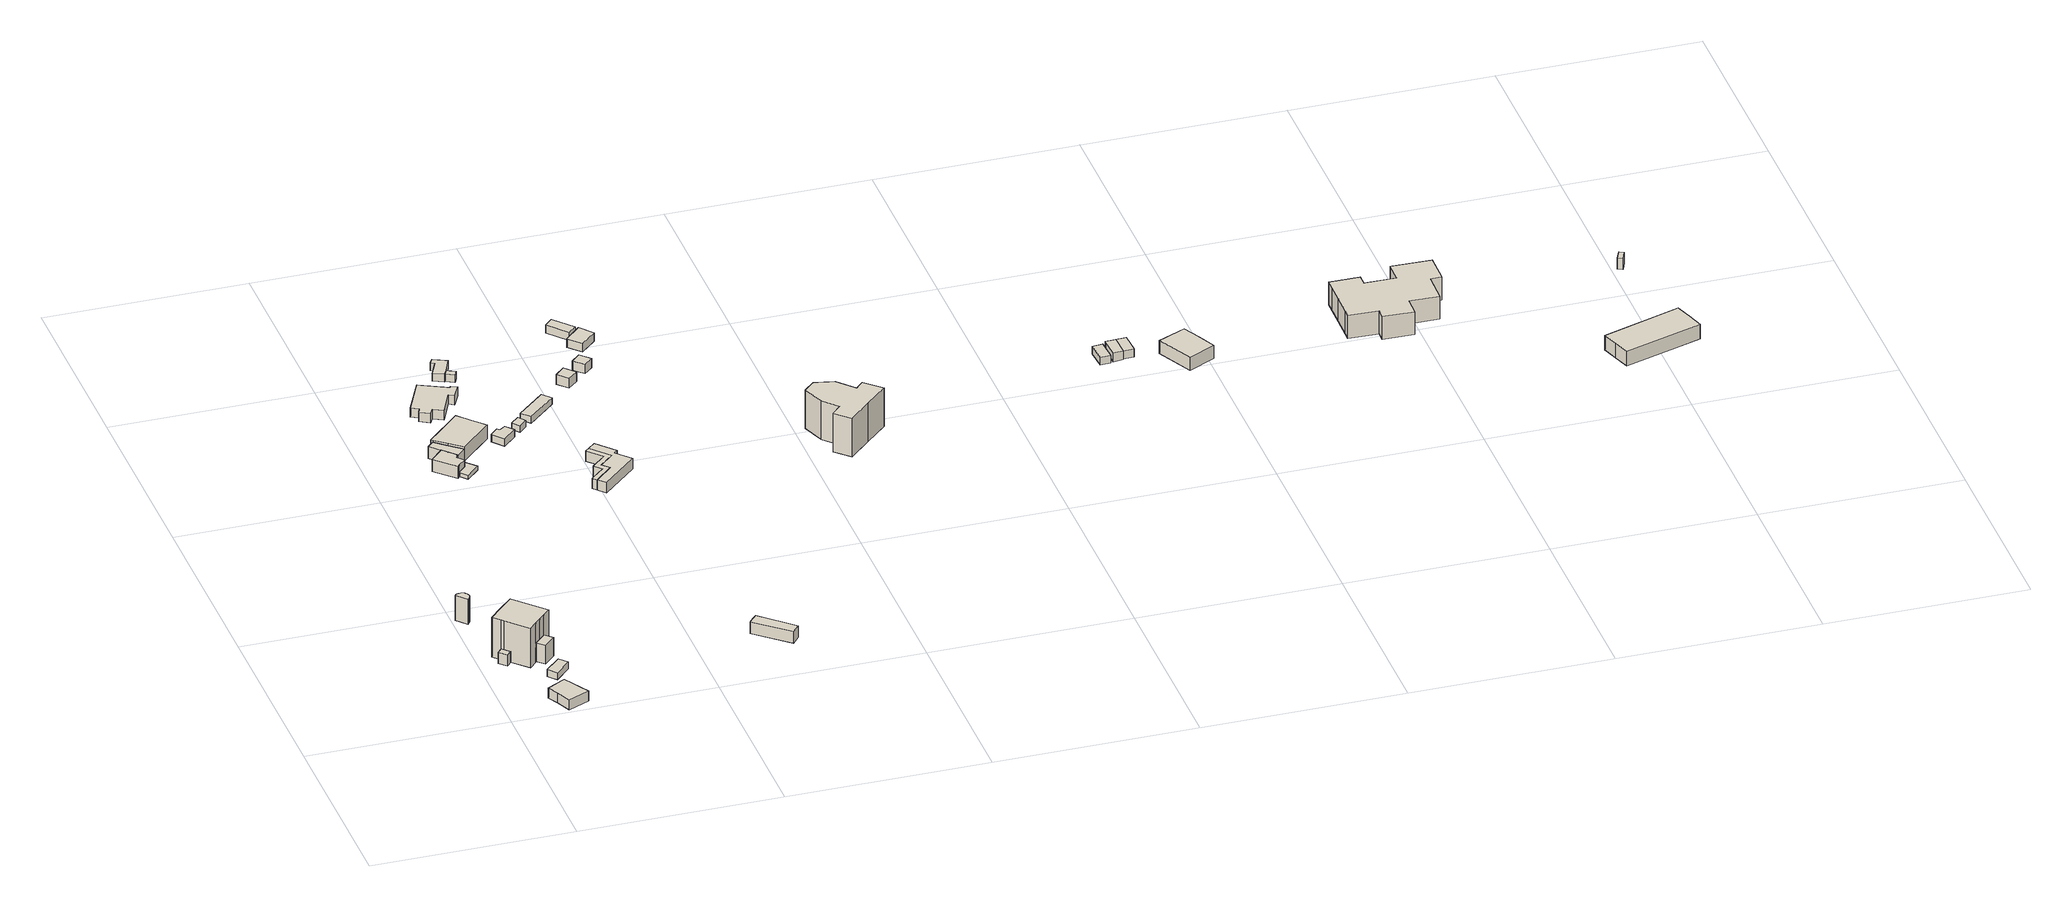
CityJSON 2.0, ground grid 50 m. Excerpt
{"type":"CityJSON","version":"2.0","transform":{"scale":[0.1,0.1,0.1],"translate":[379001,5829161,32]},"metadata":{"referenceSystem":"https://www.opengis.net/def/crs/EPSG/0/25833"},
"CityObjects":{
"building1":{"type":"Building","attributes":{"Gemeindeschluessel":"11000012","BezugspunktDach":"2200","function":"51009_1610","measuredHeight":3,"storeysAboveGround":0},"address":[{"country":"Germany","locality":"Berlin"}],"geometry":[{"type":"Solid","lod":"1","boundaries":[[[[0,1,2,3]],[[4,5,6,7]],[[4,7,3,2]],[[5,4,2,1]],[[6,5,1,0]],[[7,6,0,3]]]]}]},
"building2":{"type":"Building","attributes":{"Gemeindeschluessel":"11000012","BezugspunktDach":"2200","function":"51009_1610","measuredHeight":6.75,"storeysAboveGround":0},"address":[{"country":"Germany","locality":"Berlin"}],"geometry":[{"type":"Solid","lod":"1","boundaries":[[[[8,9,10,11,12,13,14,15,16,17,18,19,20,21,22,23,24,25]],[[26,27,28,29,30,31,32,33,34,35,36,37,38,39,40,41,42,43]],[[26,43,25,24]],[[27,26,24,23]],[[28,27,23,22]],[[29,28,22,21]],[[30,29,21,20]],[[31,30,20,19]],[[32,31,19,18]],[[33,32,18,17]],[[34,33,17,16]],[[35,34,16,15]],[[36,35,15,14]],[[37,36,14,13]],[[38,37,13,12]],[[39,38,12,11]],[[40,39,11,10]],[[41,40,10,9]],[[42,41,9,8]],[[43,42,8,25]]]]}]},
"building3":{"type":"Building","attributes":{"Gemeindeschluessel":"11000012","BezugspunktDach":"2200","function":"31001_2463","measuredHeight":2.77,"storeysAboveGround":1},"address":[{"country":"Germany","locality":"Berlin","thoroughfareNumber":"125 (1)","thoroughfareName":"Sandhauser Straße"}],"geometry":[{"type":"Solid","lod":"1","boundaries":[[[[44,45,46,47,48]],[[49,50,51,52,53]],[[49,53,48,47]],[[50,49,47,46]],[[51,50,46,45]],[[52,51,45,44]],[[53,52,44,48]]]]}]},
"building4":{"type":"Building","attributes":{"Gemeindeschluessel":"11000012","function":"31001_1010"},"address":[{"country":"Germany","locality":"Berlin","thoroughfareNumber":"127","thoroughfareName":"Sandhauser Straße"}],"children":["building4-1","building4-2"]},
"building4-1":{"type":"BuildingPart","attributes":{"BezugspunktDach":"2200","measuredHeight":11.83,"storeysAboveGround":2},"parents":["building4"],"geometry":[{"type":"MultiSurface","lod":"1","boundaries":[[[54,55,56,57,58,59,60,61,62,63]],[[64,65,66,67,68,69,70,71,72,73]],[[64,73,63,62]],[[65,64,62,61]],[[66,65,61,60]],[[67,66,60,59]],[[74,75,59,58]],[[68,67,76,77]],[[78,74,77,79,80,69,68,58,57]],[[70,69,57,56]],[[71,70,56,55]],[[72,71,55,54]],[[73,72,54,63]],[[77,76,75,74]],[[80,79,77,74,78]]]}]},
"building4-2":{"type":"BuildingPart","attributes":{"BezugspunktDach":"2200","measuredHeight":5.02,"storeysAboveGround":2},"parents":["building4"],"geometry":[{"type":"MultiSurface","lod":"1","boundaries":[[[81,82,75,78]],[[76,83,84,79]],[[83,76,75,82]],[[84,83,82,81]],[[79,84,81,78]],[[77,74,75,76]],[[79,78,74,77]]]}]},
"building5":{"type":"Building","attributes":{"Gemeindeschluessel":"11000012","BezugspunktDach":"2200","function":"31001_2463","measuredHeight":1.96,"storeysAboveGround":1},"address":[{"country":"Germany","locality":"Berlin","thoroughfareNumber":"127 (2)","thoroughfareName":"Sandhauser Straße"}],"geometry":[{"type":"Solid","lod":"1","boundaries":[[[[85,86,87,88]],[[89,90,91,92]],[[89,92,88,87]],[[90,89,87,86]],[[91,90,86,85]],[[92,91,85,88]]]]}]},
"building6":{"type":"Building","attributes":{"Gemeindeschluessel":"11000012","BezugspunktDach":"2200","function":"31001_2000","measuredHeight":1.13,"storeysAboveGround":1},"address":[{"country":"Germany","locality":"Berlin","thoroughfareNumber":"132 (5)","thoroughfareName":"Sandhauser Straße"}],"geometry":[{"type":"Solid","lod":"1","boundaries":[[[[93,94,95,96,97,98]],[[99,100,101,102,103,104]],[[99,104,98,97]],[[100,99,97,96]],[[101,100,96,95]],[[102,101,95,94]],[[103,102,94,93]],[[104,103,93,98]]]]}]},
"building7":{"type":"Building","attributes":{"Gemeindeschluessel":"11000012","function":"31001_2081"},"address":[{"country":"Germany","locality":"Berlin","thoroughfareNumber":"132 (3)","thoroughfareName":"Sandhauser Straße"}],"children":["building7-1","building7-2","building7-3"]},
"building7-1":{"type":"BuildingPart","attributes":{"BezugspunktDach":"2200","measuredHeight":4.13,"storeysAboveGround":1},"parents":["building7"],"geometry":[{"type":"MultiSurface","lod":"1","boundaries":[[[105,106,107,108,109,110,111]],[[112,113,114,115,116,117,118]],[[112,118,111,110]],[[113,112,110,109]],[[114,113,109,108]],[[115,114,108,107]],[[119,120,115,107,106]],[[121,119,116,106,105]],[[118,117,105,111]],[[116,115,120,119]],[[117,116,119,121]]]}]},
"building7-2":{"type":"BuildingPart","attributes":{"BezugspunktDach":"2200","measuredHeight":3.19,"storeysAboveGround":1},"parents":["building7"],"geometry":[{"type":"MultiSurface","lod":"1","boundaries":[[[122,123,120,121,124]],[[117,115,125,126,127]],[[117,127,124,121]],[[125,115,120,123]],[[127,126,122,124]],[[115,116,119,120]],[[117,121,119,128,116]],[[129,126,125,123,122]]]}]},
"building7-3":{"type":"BuildingPart","attributes":{"BezugspunktDach":"2200","measuredHeight":3.95,"storeysAboveGround":1},"parents":["building7"],"geometry":[{"type":"MultiSurface","lod":"1","boundaries":[[[130,131,132,133,134,135,136,137]],[[126,125,138,139,140,141,142,143]],[[126,143,137,136]],[[123,122,126,136,135]],[[138,125,135,134]],[[139,138,134,133]],[[140,139,133,132]],[[141,140,132,131]],[[142,141,131,130]],[[143,142,130,137]],[[125,126,122,123]]]}]},
"building8":{"type":"Building","attributes":{"Gemeindeschluessel":"11000012","BezugspunktDach":"2200","function":"31001_2000","measuredHeight":2.53,"storeysAboveGround":1},"address":[{"country":"Germany","locality":"Berlin","thoroughfareNumber":"132 (2)","thoroughfareName":"Sandhauser Straße"}],"geometry":[{"type":"Solid","lod":"1","boundaries":[[[[144,145,146,147,148,149,150,151,152,153,154,155]],[[156,157,158,159,160,161,162,163,164,165,166,167]],[[156,167,155,154]],[[157,156,154,153]],[[158,157,153,152]],[[159,158,152,151]],[[160,159,151,150]],[[161,160,150,149]],[[162,161,149,148]],[[163,162,148,147]],[[164,163,147,146]],[[165,164,146,145]],[[166,165,145,144]],[[167,166,144,155]]]]}]},
"building9":{"type":"Building","attributes":{"Gemeindeschluessel":"11000012","BezugspunktDach":"2200","function":"31001_2000","measuredHeight":2.03,"storeysAboveGround":1},"address":[{"country":"Germany","locality":"Berlin","thoroughfareNumber":"132 (6)","thoroughfareName":"Sandhauser Straße"}],"geometry":[{"type":"Solid","lod":"1","boundaries":[[[[168,169,170,171,172,173]],[[174,175,176,177,178,179]],[[174,179,173,172]],[[175,174,172,171]],[[176,175,171,170]],[[177,176,170,169]],[[178,177,169,168]],[[179,178,168,173]]]]}]},
"building10":{"type":"Building","attributes":{"Gemeindeschluessel":"11000012","BezugspunktDach":"2200","function":"31001_2055","measuredHeight":3.31,"storeysAboveGround":1},"address":[{"country":"Germany","locality":"Berlin","thoroughfareNumber":"124","thoroughfareName":"Sandhauser Straße"}],"geometry":[{"type":"Solid","lod":"1","boundaries":[[[[180,181,182,183,184]],[[185,186,187,188,189]],[[185,189,184,183]],[[186,185,183,182]],[[187,186,182,181]],[[188,187,181,180]],[[189,188,180,184]]]]}]},
"building11":{"type":"Building","attributes":{"Gemeindeschluessel":"11000012","BezugspunktDach":"2200","function":"31001_2000","measuredHeight":2.16,"storeysAboveGround":1},"address":[{"country":"Germany","locality":"Berlin","thoroughfareNumber":"132 (13)","thoroughfareName":"Sandhauser Straße"}],"geometry":[{"type":"Solid","lod":"1","boundaries":[[[[190,191,192,193,194,195,196]],[[197,198,199,200,201,202,203]],[[197,203,196,195]],[[198,197,195,194]],[[199,198,194,193]],[[200,199,193,192]],[[201,200,192,191]],[[202,201,191,190]],[[203,202,190,196]]]]}]},
"building12":{"type":"Building","attributes":{"Gemeindeschluessel":"11000012","BezugspunktDach":"2200","function":"51009_1610","measuredHeight":1.99,"storeysAboveGround":0},"address":[{"country":"Germany","locality":"Berlin"}],"geometry":[{"type":"Solid","lod":"1","boundaries":[[[[204,205,191,190]],[[206,207,208,209]],[[206,209,190,191]],[[207,206,191,205]],[[208,207,205,204]],[[209,208,204,190]]]]}]},
"building13":{"type":"Building","attributes":{"Gemeindeschluessel":"11000012","BezugspunktDach":"2200","function":"31001_2000","measuredHeight":1.88,"storeysAboveGround":1},"address":[{"country":"Germany","locality":"Berlin","thoroughfareNumber":"132 (7)","thoroughfareName":"Sandhauser Straße"}],"geometry":[{"type":"Solid","lod":"1","boundaries":[[[[210,211,212,213]],[[214,215,216,217]],[[214,217,213,212]],[[215,214,212,211]],[[216,215,211,210]],[[217,216,210,213]]]]}]},
"building14":{"type":"Building","attributes":{"Gemeindeschluessel":"11000012","BezugspunktDach":"2200","function":"51009_1610","measuredHeight":2.82,"storeysAboveGround":0},"address":[{"country":"Germany","locality":"Berlin"}],"geometry":[{"type":"Solid","lod":"1","boundaries":[[[[218,219,220,221,222,223,224,225,226,227]],[[228,229,230,231,232,233,234,235,236,237]],[[228,237,227,226]],[[229,228,226,225]],[[230,229,225,224]],[[231,230,224,223]],[[232,231,223,222]],[[233,232,222,221]],[[234,233,221,220]],[[235,234,220,219]],[[236,235,219,218]],[[237,236,218,227]]]]}]},
"building15":{"type":"Building","attributes":{"Gemeindeschluessel":"11000012","BezugspunktDach":"2200","function":"31001_2054","measuredHeight":2.82,"storeysAboveGround":1},"address":[{"country":"Germany","locality":"Berlin","thoroughfareNumber":"221","thoroughfareName":"Elchdamm"}],"geometry":[{"type":"Solid","lod":"1","boundaries":[[[[238,239,240,241,242,222,221,220,219,218]],[[235,234,233,232,243,244,245,246,247,236]],[[235,236,218,219]],[[234,235,219,220]],[[233,234,220,221]],[[232,233,221,222]],[[243,232,222,242]],[[244,243,242,241]],[[245,244,241,240]],[[246,245,240,239]],[[247,246,239,238]],[[236,247,238,218]]]]}]},
"building16":{"type":"Building","attributes":{"Gemeindeschluessel":"11000012","BezugspunktDach":"2200","function":"31001_2000","measuredHeight":1.8,"storeysAboveGround":1},"address":[{"country":"Germany","locality":"Berlin","thoroughfareNumber":"132 (8)","thoroughfareName":"Sandhauser Straße"}],"geometry":[{"type":"Solid","lod":"1","boundaries":[[[[248,249,250,251]],[[252,253,254,255]],[[252,255,251,250]],[[253,252,250,249]],[[254,253,249,248]],[[255,254,248,251]]]]}]},
"building17":{"type":"Building","attributes":{"Gemeindeschluessel":"11000012","BezugspunktDach":"2200","function":"31001_2000","measuredHeight":2.57,"storeysAboveGround":1},"address":[{"country":"Germany","locality":"Berlin","thoroughfareNumber":"132 (9)","thoroughfareName":"Sandhauser Straße"}],"geometry":[{"type":"Solid","lod":"1","boundaries":[[[[256,257,258,259]],[[260,261,262,263]],[[260,263,259,258]],[[261,260,258,257]],[[262,261,257,256]],[[263,262,256,259]]]]}]},
"building18":{"type":"Building","attributes":{"Gemeindeschluessel":"11000012","BezugspunktDach":"2200","function":"31001_2000","measuredHeight":2.54,"storeysAboveGround":1},"address":[{"country":"Germany","locality":"Berlin","thoroughfareNumber":"132 (10)","thoroughfareName":"Sandhauser Straße"}],"geometry":[{"type":"Solid","lod":"1","boundaries":[[[[264,265,266,267]],[[268,269,270,271]],[[268,271,267,266]],[[269,268,266,265]],[[270,269,265,264]],[[271,270,264,267]]]]}]},
"building19":{"type":"Building","attributes":{"Gemeindeschluessel":"11000012","BezugspunktDach":"2200","function":"31001_2000","measuredHeight":2.2,"storeysAboveGround":1},"address":[{"country":"Germany","locality":"Berlin","thoroughfareNumber":"132 (12)","thoroughfareName":"Sandhauser Straße"}],"geometry":[{"type":"Solid","lod":"1","boundaries":[[[[272,273,274,275]],[[276,277,278,279]],[[276,279,275,274]],[[277,276,274,273]],[[278,277,273,272]],[[279,278,272,275]]]]}]},
"building20":{"type":"Building","attributes":{"Gemeindeschluessel":"11000012","BezugspunktDach":"2200","function":"31001_2000","measuredHeight":2.36,"storeysAboveGround":1},"address":[{"country":"Germany","locality":"Berlin","thoroughfareNumber":"132 (11)","thoroughfareName":"Sandhauser Straße"}],"geometry":[{"type":"Solid","lod":"1","boundaries":[[[[280,281,282,283]],[[284,285,286,287]],[[284,287,283,282]],[[285,284,282,281]],[[286,285,281,280]],[[287,286,280,283]]]]}]},
"building21":{"type":"Building","attributes":{"Gemeindeschluessel":"11000012","function":"31001_3043"},"address":[{"country":"Germany","locality":"Berlin","thoroughfareNumber":"219","thoroughfareName":"Elchdamm"}],"children":["building21-1","building21-2"]},
"building21-1":{"type":"BuildingPart","attributes":{"BezugspunktDach":"2200","measuredHeight":10.36,"storeysAboveGround":1},"parents":["building21"],"geometry":[{"type":"Solid","lod":"1","boundaries":[[[[288,289,290,291,292,293,294,295,296,297,298]],[[299,300,301,302,303,304,305,306,307,308,309]],[[299,309,298,297]],[[300,299,297,296]],[[301,300,296,295]],[[302,301,295,294]],[[303,302,294,293]],[[304,303,293,292]],[[305,304,292,291]],[[306,305,291,290]],[[307,306,290,289]],[[308,307,289,288]],[[309,308,288,298]]]]}]},
"building21-2":{"type":"BuildingPart","attributes":{"BezugspunktDach":"2200","measuredHeight":9.62,"storeysAboveGround":1},"parents":["building21"],"geometry":[{"type":"Solid","lod":"1","boundaries":[[[[310,311,312,313,314,315,316,317]],[[307,318,301,302,303,304,305,306]],[[307,306,317,316]],[[318,307,316,315]],[[301,318,315,314]],[[302,301,314,313]],[[303,302,313,312]],[[304,303,312,311]],[[305,304,311,310]],[[306,305,310,317]]]]}]},
"building22":{"type":"Building","attributes":{"Gemeindeschluessel":"11000012","BezugspunktDach":"2200","function":"31001_2000","measuredHeight":2.03,"storeysAboveGround":1},"address":[{"country":"Germany","locality":"Berlin","thoroughfareNumber":"217 (6)","thoroughfareName":"Elchdamm"}],"geometry":[{"type":"Solid","lod":"1","boundaries":[[[[319,320,321,322]],[[323,324,325,326]],[[323,326,322,321]],[[324,323,321,320]],[[325,324,320,319]],[[326,325,319,322]]]]}]},
"building23":{"type":"Building","attributes":{"Gemeindeschluessel":"11000012","BezugspunktDach":"2200","function":"51009_1610","measuredHeight":2.4,"storeysAboveGround":0},"address":[{"country":"Germany","locality":"Berlin"}],"geometry":[{"type":"Solid","lod":"1","boundaries":[[[[327,328,329,330]],[[331,332,333,334]],[[331,334,330,329]],[[332,331,329,328]],[[333,332,328,327]],[[334,333,327,330]]]]}]},
"building24":{"type":"Building","attributes":{"Gemeindeschluessel":"11000012","BezugspunktDach":"2200","function":"31001_2000","measuredHeight":2.24,"storeysAboveGround":1},"address":[{"country":"Germany","locality":"Berlin","thoroughfareNumber":"217 (5)","thoroughfareName":"Elchdamm"}],"geometry":[{"type":"Solid","lod":"1","boundaries":[[[[328,335,336,329]],[[337,338,339,340]],[[337,340,329,336]],[[338,337,336,335]],[[339,338,335,328]],[[340,339,328,329]]]]}]},
"building25":{"type":"Building","attributes":{"Gemeindeschluessel":"11000012","BezugspunktDach":"2200","function":"31001_3061","measuredHeight":3.53,"storeysAboveGround":1},"address":[{"country":"Germany","locality":"Berlin","thoroughfareNumber":"217 (1)","thoroughfareName":"Elchdamm"}],"geometry":[{"type":"Solid","lod":"1","boundaries":[[[[341,342,343,344,345,346]],[[347,348,349,350,351,352]],[[347,352,346,345]],[[348,347,345,344]],[[349,348,344,343]],[[350,349,343,342]],[[351,350,342,341]],[[352,351,341,346]]]]}]},
"building26":{"type":"Building","attributes":{"Gemeindeschluessel":"11000012","BezugspunktDach":"2200","function":"31001_3061","measuredHeight":6.21,"storeysAboveGround":2},"address":[{"country":"Germany","locality":"Berlin","thoroughfareNumber":"217","thoroughfareName":"Elchdamm"}],"geometry":[{"type":"Solid","lod":"1","boundaries":[[[[353,354,355,356,357,358,359,360,361,362,363,364,365,366,367,368,369,370]],[[371,372,373,374,375,376,377,378,379,380,381,382,383,384,385,386,387,388]],[[371,388,370,369]],[[372,371,369,368]],[[373,372,368,367]],[[374,373,367,366]],[[375,374,366,365]],[[376,375,365,364]],[[377,376,364,363]],[[378,377,363,362]],[[379,378,362,361]],[[380,379,361,360]],[[381,380,360,359]],[[382,381,359,358]],[[383,382,358,357]],[[384,383,357,356]],[[385,384,356,355]],[[386,385,355,354]],[[387,386,354,353]],[[388,387,353,370]]]]}]},
"building27":{"type":"Building","attributes":{"Gemeindeschluessel":"11000012","BezugspunktDach":"2200","function":"31001_3061","measuredHeight":4.5,"storeysAboveGround":1},"address":[{"country":"Germany","locality":"Berlin","thoroughfareNumber":"217 (4)","thoroughfareName":"Elchdamm"}],"geometry":[{"type":"Solid","lod":"1","boundaries":[[[[389,390,391,392,393,394]],[[395,396,397,398,399,400]],[[395,400,394,393]],[[396,395,393,392]],[[397,396,392,391]],[[398,397,391,390]],[[399,398,390,389]],[[400,399,389,394]]]]}]},
"building28":{"type":"Building","attributes":{"Gemeindeschluessel":"11000012","BezugspunktDach":"2200","function":"51009_1610","measuredHeight":3,"storeysAboveGround":0},"address":[{"country":"Germany","locality":"Berlin"}],"geometry":[{"type":"Solid","lod":"1","boundaries":[[[[401,402,403,404]],[[405,406,407,408]],[[405,408,404,403]],[[406,405,403,402]],[[407,406,402,401]],[[408,407,401,404]]]]}]}
},
"vertices":[
[63,228,34],[74,240,34],[57,257,34],[46,245,34],[57,257,4],[74,240,4],[63,228,4],[46,245,4],
[29,422,75],[32,425,75],[34,427,75],[36,430,75],[37,433,75],[37,436,75],[37,440,75],[36,443,75],[35,446,75],[32,449,75],[30,451,75],[26,453,75],[23,454,75],[19,454,75],[16,454,75],[12,453,75],[9,451,75],[6,448,75],[9,451,8],[12,453,8],[16,454,8],[19,454,8],[23,454,8],[26,453,8],[30,451,8],[32,449,8],[35,446,8],[36,443,8],[37,440,8],[37,436,8],[37,433,8],[36,430,8],[34,427,8],[32,425,8],[29,422,8],[6,448,8],
[125,42,30],[141,5,30],[195,28,30],[157,94,30],[111,68,30],[157,94,3],[195,28,3],[141,5,3],[125,42,3],[111,68,3],
[57,257,112],[62,252,112],[111,203,112],[129,221,112],[143,235,112],[157,249,112],[175,267,112],[104,339,112],[72,307,112],[40,274,112],[72,307,5],[104,339,5],[175,267,5],[157,249,5],[143,235,5],[129,221,5],[111,203,5],[62,252,5],[57,257,5],[40,274,5],[143,235,58],[157,249,58],[157,249,8],[143,235,8],[129,221,58],[129,221,8],[129,221,45],
[147,204,58],[175,232,58],[175,232,8],[147,204,8],
[153,132,26],[191,169,26],[173,189,26],[134,152,26],[173,189,7],[191,169,7],[153,132,7],[134,152,7],
[219,1024,19],[252,1055,19],[230,1078,19],[216,1066,19],[222,1060,19],[204,1042,19],[222,1060,8],[216,1066,8],[230,1078,8],[252,1055,8],[219,1024,8],[204,1042,8],
[177,1156,43],[205,1132,43],[237,1106,43],[315,1182,43],[287,1213,43],[258,1243,43],[172,1159,43],[258,1243,6],[287,1213,6],[315,1182,6],[237,1106,6],[205,1132,6],[177,1156,6],[172,1159,6],[205,1132,38],[237,1106,38],[177,1156,38],
[184,1116,38],[214,1084,38],[160,1141,38],[214,1084,6],[184,1116,6],[160,1141,6],[205,1132,27],[184,1116,19],
[199,1037,39],[204,1042,39],[222,1060,39],[216,1066,39],[207,1076,39],[214,1084,39],[184,1116,39],[152,1084,39],[207,1076,6],[216,1066,6],[222,1060,6],[204,1042,6],[199,1037,6],[152,1084,6],
[195,1319,28],[189,1305,28],[214,1292,28],[222,1307,28],[247,1295,28],[277,1357,28],[290,1350,28],[308,1384,28],[292,1391,28],[290,1386,28],[220,1420,28],[177,1330,28],[220,1420,3],[290,1386,3],[292,1391,3],[308,1384,3],[290,1350,3],[277,1357,3],[247,1295,3],[222,1307,3],[214,1292,3],[189,1305,3],[195,1319,3],[177,1330,3],
[343,1137,27],[377,1169,27],[359,1189,27],[344,1178,27],[339,1184,27],[320,1165,27],[339,1184,7],[344,1178,7],[359,1189,7],[377,1169,7],[343,1137,7],[320,1165,7],
[718,122,38],[736,142,38],[656,214,38],[646,203,38],[636,192,38],[646,203,6],[656,214,6],[736,142,6],[718,122,6],[636,192,6],
[298,1450,25],[305,1464,25],[323,1504,25],[288,1520,25],[281,1507,25],[290,1502,25],[271,1462,25],[290,1502,4],[281,1507,4],[288,1520,4],[323,1504,4],[305,1464,4],[298,1450,4],[271,1462,4],
[319,1440,25],[326,1454,25],[305,1464,5],[326,1454,5],[319,1440,5],[298,1450,5],
[395,1184,25],[415,1203,25],[401,1220,25],[380,1202,25],[401,1220,7],[415,1203,7],[395,1184,7],[380,1202,7],
[487,888,37],[532,930,37],[515,947,37],[551,980,37],[510,1025,37],[500,1016,37],[533,981,37],[497,948,37],[514,930,37],[478,898,37],[514,930,9],[497,948,9],[533,981,9],[500,1016,9],[510,1025,9],[551,980,9],[515,947,9],[532,930,9],[487,888,9],[478,898,9],
[504,870,37],[593,952,37],[560,988,37],[569,996,37],[528,1041,37],[528,1041,9],[569,996,9],[560,988,9],[593,952,9],[504,870,9],
[433,1219,22],[503,1283,22],[484,1304,22],[413,1240,22],[484,1304,4],[503,1283,4],[433,1219,4],[413,1240,4],
[561,1337,31],[586,1359,31],[562,1385,31],[538,1362,31],[562,1385,5],[586,1359,5],[561,1337,5],[538,1362,5],
[615,1386,30],[637,1406,30],[614,1430,30],[592,1409,30],[614,1430,5],[637,1406,5],[615,1386,5],[592,1409,5],
[626,1543,22],[647,1561,22],[604,1608,22],[584,1589,22],[604,1608,0],[647,1561,0],[626,1543,0],[584,1589,0],
[639,1481,26],[678,1517,26],[651,1550,26],[611,1511,26],[651,1550,3],[678,1517,3],[639,1481,3],[611,1511,3],
[1038,925,125],[1072,890,125],[1048,866,125],[1083,832,125],[1138,884,125],[1193,936,125],[1152,974,125],[1133,954,125],[1094,996,125],[1045,1007,125],[1018,982,125],[1045,1007,21],[1094,996,21],[1133,954,21],[1152,974,21],[1193,936,21],[1138,884,21],[1083,832,21],[1048,866,21],[1072,890,21],[1038,925,21],[1018,982,21],
[1083,832,91],[1138,884,91],[1193,936,91],[1152,974,91],[1133,954,91],[1100,920,91],[1072,890,91],[1048,866,91],[1100,920,21],
[1744,1034,46],[1770,1035,46],[1767,1088,46],[1741,1086,46],[1767,1088,26],[1770,1035,26],[1744,1034,26],[1741,1086,26],
[1776,1035,52],[1801,1037,52],[1799,1089,52],[1774,1088,52],[1799,1089,28],[1801,1037,28],[1776,1035,28],[1774,1088,28],
[1827,1038,52],[1825,1090,52],[1825,1090,30],[1827,1038,30],[1801,1037,30],[1799,1089,30],
[1928,930,73],[1996,964,73],[1975,1009,73],[1964,1032,73],[1953,1054,73],[1883,1022,73],[1953,1054,38],[1964,1032,38],[1975,1009,38],[1996,964,38],[1928,930,38],[1883,1022,38],
[2379,918,122],[2379,892,122],[2456,890,122],[2457,939,122],[2531,937,122],[2533,1016,122],[2561,1015,122],[2562,1092,122],[2467,1095,122],[2462,1095,122],[2461,1043,122],[2382,1044,122],[2382,1071,122],[2307,1072,122],[2307,1046,122],[2306,998,122],[2305,942,122],[2304,920,122],[2305,942,60],[2306,998,60],[2307,1046,60],[2307,1072,60],[2382,1071,60],[2382,1044,60],[2461,1043,60],[2462,1095,60],[2467,1095,60],[2562,1092,60],[2561,1015,60],[2533,1016,60],[2531,937,60],[2457,939,60],[2456,890,60],[2379,892,60],[2379,918,60],[2304,920,60],
[2852,611,127],[2866,570,127],[3062,633,127],[3049,675,127],[3035,716,127],[2839,652,127],[3035,716,88],[3049,675,88],[3062,633,88],[2866,570,88],[2852,611,88],[2839,652,88],
[2992,999,101],[3003,1024,101],[2991,1030,101],[2980,1005,101],[2991,1030,71],[3003,1024,71],[2992,999,71],[2980,1005,71]
]}
